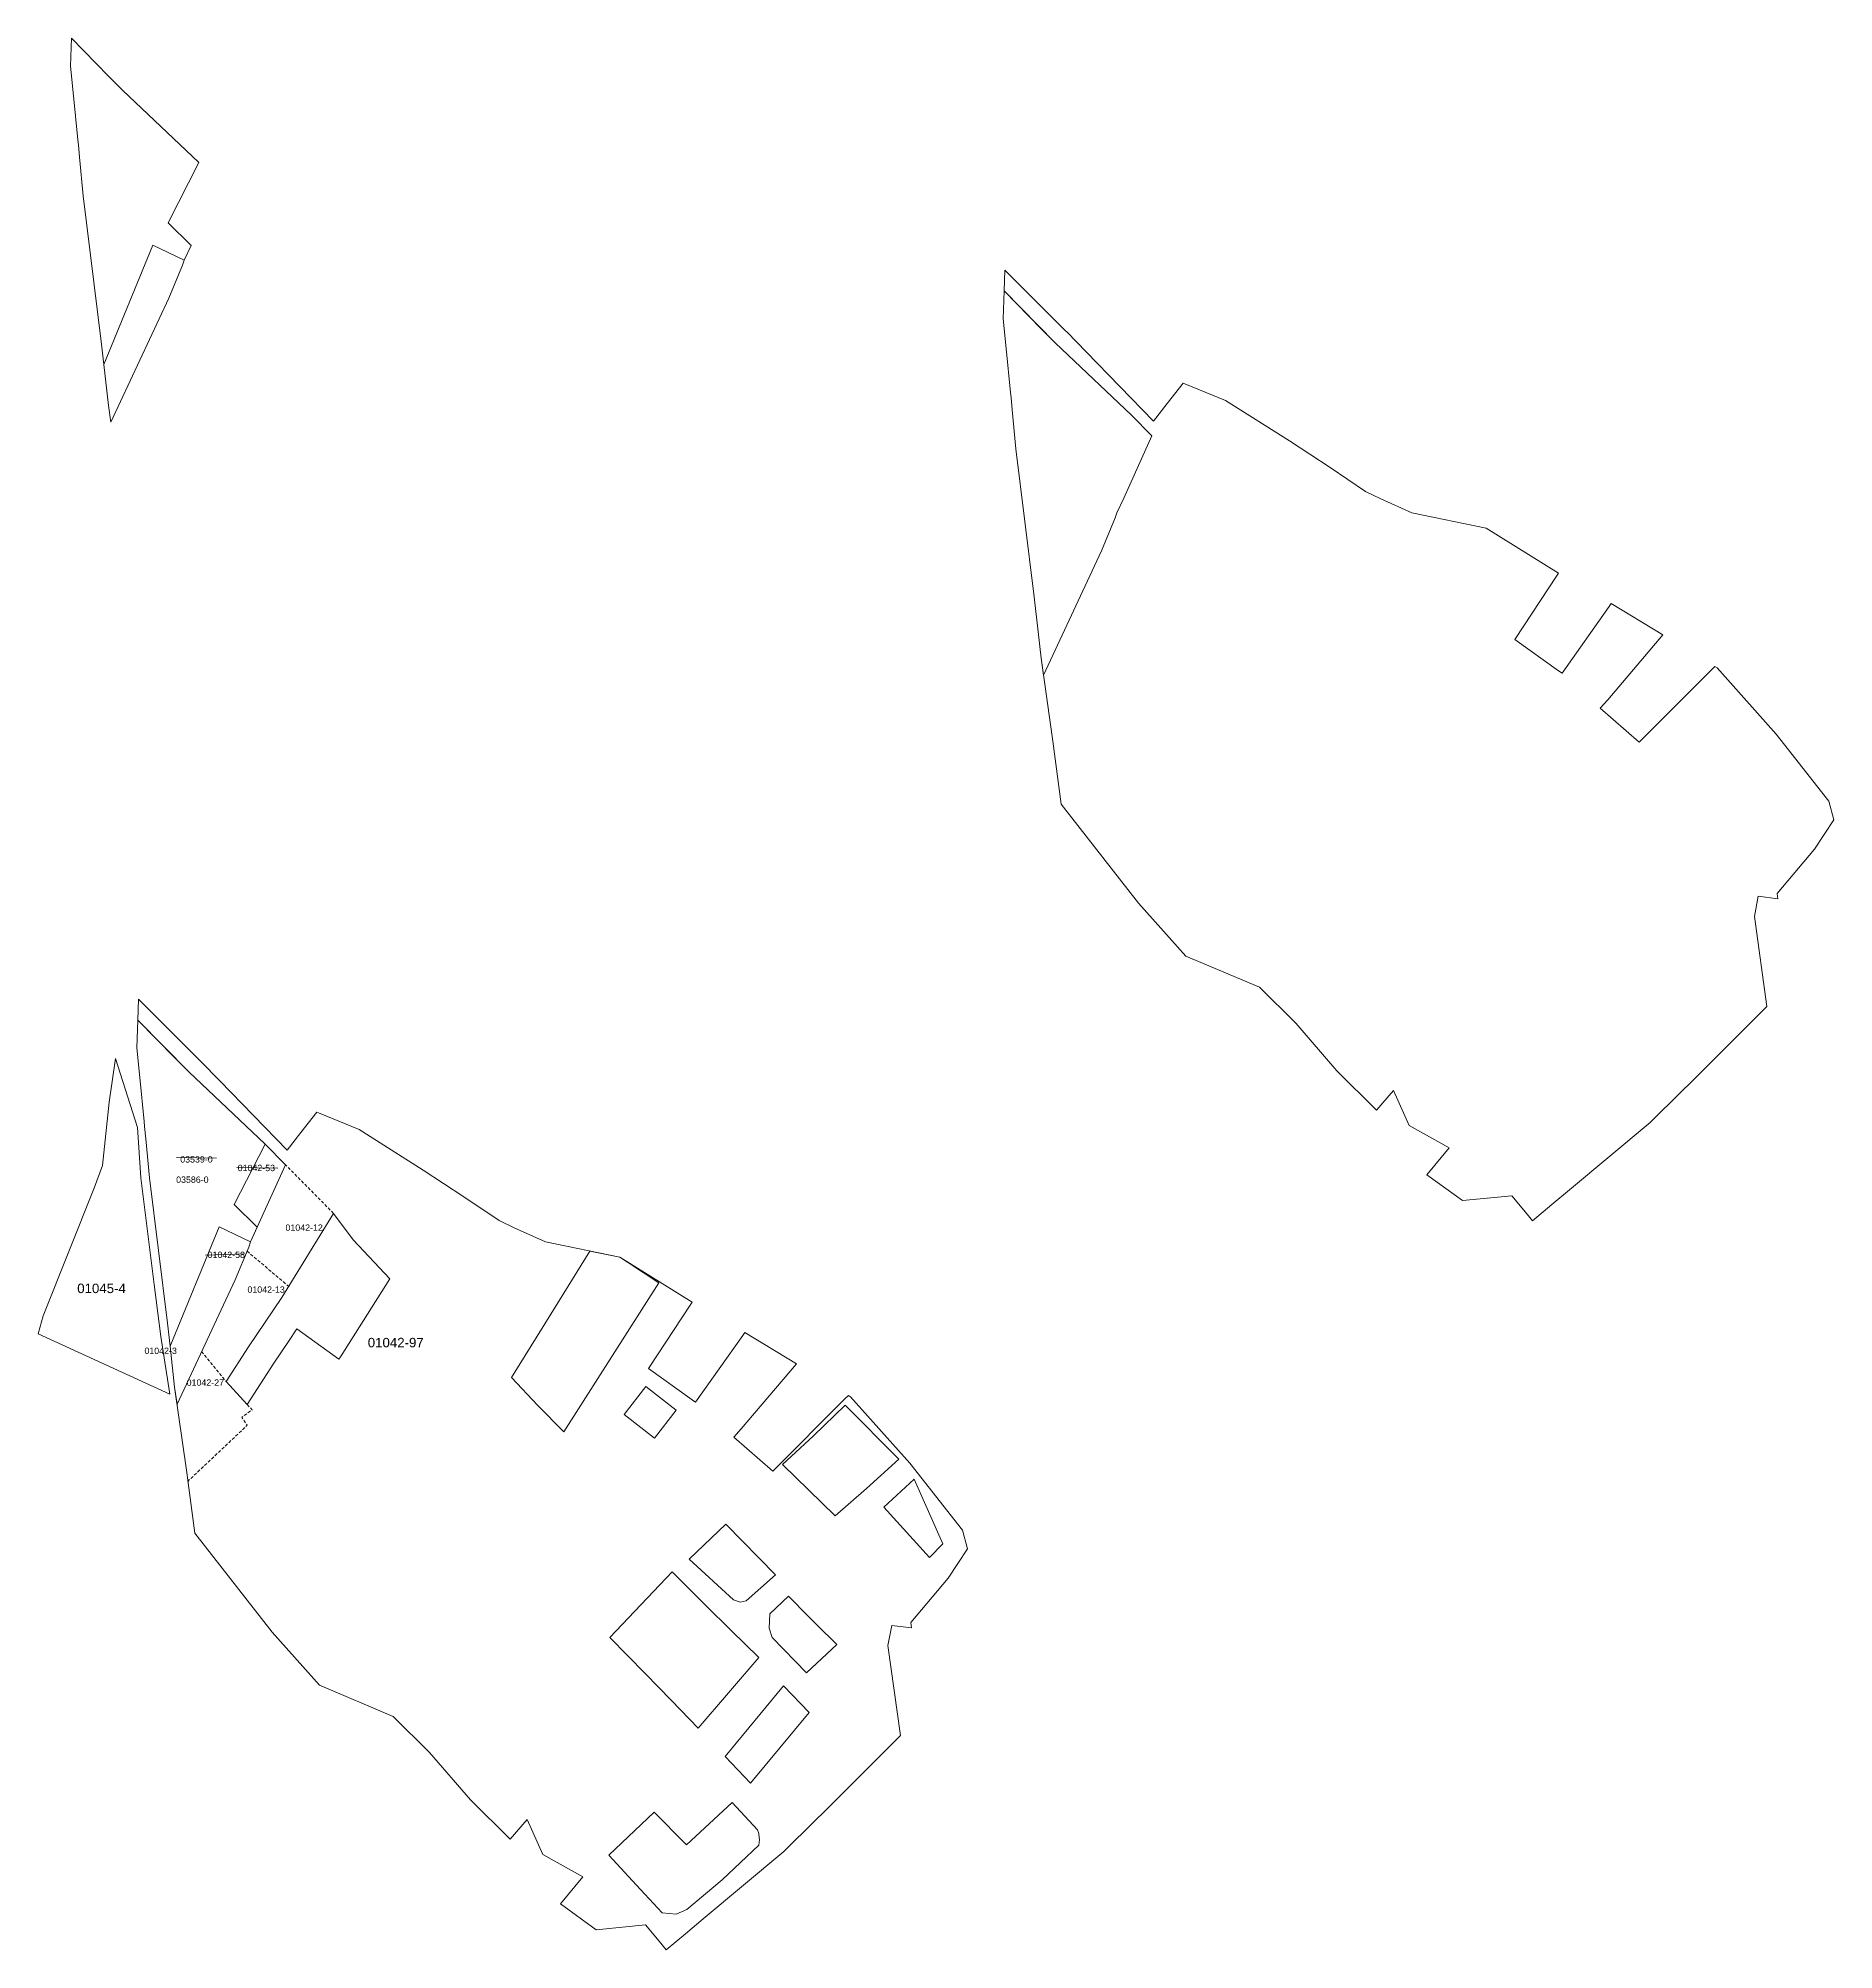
# Model space of a CAD drawing. Header units: metres. Extents: x 7512607 to 7513175, y 4691259 to 4691864.
import ezdxf

# ---------------------------------------------------------------- set-up
doc = ezdxf.new("R2010")
doc.units = ezdxf.units.M
doc.linetypes.add('DASHED', pattern=[0.75, 0.5, -0.25])
for name, color, linetype, lineweight in [('mungese nr', 7, 'Continuous', 0), ('mungese parc', 7, 'Continuous', 0), ('Nr Parceles Baze', 7, 'Continuous', 0), ('Parc-Re', 1, 'Continuous', 0), ('Parcela Baze', 7, 'Continuous', 0)]:
    doc.layers.add(name, color=color, linetype=linetype, lineweight=lineweight)
doc.styles.get("Standard").update_dxf_attribs({"font": 'arial.ttf'})

msp = doc.modelspace()

# ---------------------------------------------------------------- linework, layer by layer
at = {"layer": 'mungese parc', "flags": 128}
for points in [[(7512685.08, 4691507.55), (7512678.63, 4691514.07)], [(7512685.08, 4691507.55), (7512676.18, 4691487.81), (7512674.03, 4691483.18), (7512673.52, 4691481.53), (7512669.16, 4691471.12), (7512650.79, 4691431.87)]]:
    msp.add_lwpolyline(points, dxfattribs=at)
at = {"layer": 'mungese parc', "color": 8, "linetype": 'DASHED', "ltscale": 2, "flags": 128}
for points in [[(7512700.33, 4691492.16), (7512685.08, 4691507.55)], [(7512672.91, 4691480.29), (7512686.12, 4691469.07)], [(7512658.57, 4691448.5), (7512666.31, 4691439.05)], [(7512672.94, 4691431.68), (7512674.61, 4691430.08), (7512671.29, 4691427.7), (7512672.98, 4691425.14), (7512654.21, 4691407.42)]]:
    msp.add_lwpolyline(points, dxfattribs=at)
at = {"layer": 'Parc-Re', "flags": 128}
msp.add_lwpolyline([(7512674.03, 4691483.18), (7512673.52, 4691481.53), (7512669.16, 4691471.12), (7512650.79, 4691431.87), (7512650.04, 4691437.18), (7512648.59, 4691450.14), (7512647.77, 4691457.46), (7512642.07, 4691503.45), (7512640.92, 4691515.75), (7512640.55, 4691519.66), (7512640.4, 4691521.2), (7512639.01, 4691535.15), (7512638.07, 4691544.55), (7512638.39, 4691553.33), (7512650.13, 4691541.36), (7512654.5, 4691536.9), (7512678.63, 4691514.07), (7512685.08, 4691507.55), (7512676.18, 4691487.81)], close=True, dxfattribs=at)
for points in [[(7512650.6, 4691509.81), (7512663.26, 4691509.67)], [(7512669.67, 4691506.69), (7512682.73, 4691506.5)], [(7512659.75, 4691478.96), (7512672.13, 4691479.35)]]:
    msp.add_lwpolyline(points, dxfattribs=at)
at = {"layer": 'Parcela Baze', "flags": 128}
for points in [[(7512626.81, 4691767.97), (7512621.11, 4691813.96), (7512619.95, 4691826.26), (7512619.59, 4691830.17), (7512619.44, 4691831.71), (7512618.05, 4691845.66), (7512617.11, 4691855.06), (7512617.43, 4691863.84), (7512629.17, 4691851.87), (7512633.54, 4691847.41), (7512657.67, 4691824.58), (7512647.95, 4691805.47), (7512655.22, 4691798.32), (7512653.07, 4691793.69), (7512643.18, 4691798.41), (7512627.63, 4691760.65), (7512626.81, 4691767.97)], [(7512921.79, 4691688.04), (7512916.09, 4691734.02), (7512914.93, 4691746.32), (7512914.57, 4691750.23), (7512914.42, 4691751.77), (7512913.03, 4691765.73), (7512912.09, 4691775.12), (7512912.41, 4691783.91), (7512924.15, 4691771.94), (7512928.52, 4691767.47), (7512952.65, 4691744.64)], [(7512952.65, 4691744.64), (7512952.65, 4691744.64), (7512959.1, 4691738.13), (7512950.2, 4691718.38)], [(7512950.2, 4691718.38), (7512948.05, 4691713.75)], [(7512948.05, 4691713.75), (7512947.54, 4691712.11), (7512943.18, 4691701.7), (7512924.81, 4691662.45), (7512924.06, 4691667.76), (7512922.61, 4691680.72)], [(7512922.61, 4691680.72), (7512922.61, 4691680.72), (7512921.79, 4691688.04)], [(7512647.77, 4691457.46), (7512642.07, 4691503.45), (7512640.92, 4691515.75), (7512640.55, 4691519.66), (7512640.4, 4691521.2), (7512639.01, 4691535.15), (7512638.07, 4691544.55), (7512638.39, 4691553.33), (7512650.13, 4691541.36), (7512654.5, 4691536.9), (7512678.63, 4691514.07), (7512668.91, 4691494.96), (7512676.18, 4691487.81), (7512674.03, 4691483.18), (7512664.14, 4691487.9), (7512648.59, 4691450.14), (7512647.77, 4691457.46)], [(7512629.29, 4691527.39), (7512631.31, 4691541.11), (7512638.25, 4691519.31), (7512639.39, 4691503.43), (7512643.61, 4691469.68), (7512645.63, 4691453.24), (7512648.54, 4691435.02), (7512606.9, 4691454.03), (7512608.42, 4691459.79), (7512624.67, 4691500.47), (7512627.27, 4691507.35), (7512629.29, 4691527.39)]]:
    msp.add_lwpolyline(points, dxfattribs=at)
for points in [[(7512643.18, 4691798.41), (7512653.07, 4691793.69), (7512652.56, 4691792.04), (7512648.2, 4691781.64), (7512629.83, 4691742.39), (7512629.08, 4691747.7), (7512627.63, 4691760.65)], [(7512678.63, 4691514.07), (7512685.08, 4691507.55), (7512676.18, 4691487.81), (7512668.91, 4691494.96)], [(7512664.14, 4691487.9), (7512674.03, 4691483.18), (7512673.52, 4691481.53), (7512669.16, 4691471.12), (7512650.79, 4691431.87), (7512650.04, 4691437.18), (7512648.59, 4691450.14)]]:
    msp.add_lwpolyline(points, close=True, dxfattribs=at)
at = {"layer": 'Parcela Baze'}
for points in [[(7512952.65, 4691744.64), (7512928.52, 4691767.47), (7512912.41, 4691783.91), (7512912.64, 4691790.5), (7512914.29, 4691788.85), (7512931.74, 4691771.45), (7512932.28, 4691770.9), (7512938.34, 4691764.68), (7512959.67, 4691742.77), (7512963.99, 4691748.3), (7512969.06, 4691754.76), (7512969.56, 4691754.56), (7512982.43, 4691749.3), (7513002.69, 4691736.47), (7513015.49, 4691728.03), (7513026.65, 4691720.49), (7513031.49, 4691718.17), (7513041.36, 4691713.72), (7513064.83, 4691708.86), (7513087.72, 4691694.68), (7513087.27, 4691694), (7513073.91, 4691673.69), (7513087.73, 4691663.82), (7513088.84, 4691663.03), (7513103.76, 4691684.14), (7513104.4, 4691685.05), (7513120.69, 4691675.2), (7513103.29, 4691654.56), (7513100.88, 4691651.94), (7513113.28, 4691641.25), (7513136.18, 4691664.22), (7513137.14, 4691665.19), (7513137.85, 4691664.71), (7513156.58, 4691643.78), (7513173.21, 4691622.51), (7513174.78, 4691616.69), (7513168.69, 4691607.39), (7513156.91, 4691593.34), (7513157.07, 4691591.64), (7513150.87, 4691592.45), (7513149.67, 4691586.05), (7513153.65, 4691557.59), (7513142.45, 4691546.44), (7513131.24, 4691535.28), (7513118.48, 4691522.7), (7513116.69, 4691520.94), (7513091.17, 4691499.63), (7513085.61, 4691494.93), (7513079.54, 4691489.85), (7513077.78, 4691491.96), (7513072.95, 4691497.72), (7513057.4, 4691496.2), (7513046.08, 4691504.34), (7513053.14, 4691512.92), (7513040.53, 4691519.98), (7513035.52, 4691531.01), (7513030.17, 4691524.87), (7513017.61, 4691537.3), (7513004.67, 4691552.29), (7512993.15, 4691563.67), (7512969.88, 4691573.55), (7512954.91, 4691590.25), (7512930.4, 4691621.62), (7512927.77, 4691641.5), (7512924.06, 4691667.76), (7512922.61, 4691680.72)], [(7512948.05, 4691713.75), (7512950.2, 4691718.38)]]:
    msp.add_lwpolyline(points, dxfattribs=at)
for points in [[(7512689.97, 4691517.72), (7512695.04, 4691524.18), (7512695.54, 4691523.98), (7512708.41, 4691518.72), (7512728.67, 4691505.89), (7512741.47, 4691497.45), (7512752.63, 4691489.91), (7512757.47, 4691487.59), (7512767.34, 4691483.14), (7512790.81, 4691478.28), (7512813.7, 4691464.1), (7512813.25, 4691463.42), (7512799.89, 4691443.11), (7512813.71, 4691433.25), (7512814.82, 4691432.45), (7512829.74, 4691453.57), (7512830.38, 4691454.47), (7512846.67, 4691444.62), (7512829.27, 4691423.98), (7512826.86, 4691421.36), (7512839.26, 4691410.67), (7512862.16, 4691433.65), (7512863.12, 4691434.61), (7512863.83, 4691434.13), (7512882.56, 4691413.2), (7512899.19, 4691391.93), (7512900.76, 4691386.11), (7512894.67, 4691376.81), (7512882.89, 4691362.76), (7512883.05, 4691361.06), (7512876.85, 4691361.88), (7512875.65, 4691355.47), (7512879.63, 4691327.02), (7512868.43, 4691315.86), (7512857.22, 4691304.71), (7512844.46, 4691292.12), (7512842.67, 4691290.36), (7512817.15, 4691269.05), (7512811.59, 4691264.35), (7512805.52, 4691259.27), (7512803.76, 4691261.38), (7512798.93, 4691267.14), (7512783.38, 4691265.62), (7512772.06, 4691273.76), (7512779.12, 4691282.34), (7512766.51, 4691289.4), (7512761.5, 4691300.43), (7512756.15, 4691294.29), (7512743.59, 4691306.72), (7512730.65, 4691321.71), (7512719.13, 4691333.09), (7512695.87, 4691342.97), (7512680.89, 4691359.67), (7512656.38, 4691391.04), (7512653.75, 4691410.92), (7512650.04, 4691437.18), (7512648.59, 4691450.14), (7512664.14, 4691487.9), (7512674.03, 4691483.18), (7512676.18, 4691487.81), (7512668.91, 4691494.96), (7512678.63, 4691514.07), (7512654.5, 4691536.9), (7512638.39, 4691553.33), (7512638.62, 4691559.93), (7512640.27, 4691558.27), (7512657.72, 4691540.87), (7512658.26, 4691540.33), (7512664.32, 4691534.1), (7512685.65, 4691512.2), (7512689.97, 4691517.72)], [(7512683.98, 4691465.59), (7512673.41, 4691449.93), (7512666.31, 4691439.05), (7512672.94, 4691431.68), (7512681.38, 4691444.78), (7512686.04, 4691451.65), (7512688.7, 4691455.68), (7512702.02, 4691446.06), (7512702.71, 4691447.07), (7512718.15, 4691471.44), (7512706.55, 4691483.76), (7512700.33, 4691492.16), (7512683.98, 4691465.59)], [(7512790.81, 4691478.28), (7512781.38, 4691480.24), (7512781.37, 4691480.23), (7512768.99, 4691460.3), (7512756.53, 4691440.26), (7512764.91, 4691431.44), (7512773.1, 4691423.07), (7512803.13, 4691470.21), (7512793.24, 4691476.78), (7512790.81, 4691478.28)], [(7512801.85, 4691421.08), (7512808.65, 4691429.89), (7512799.02, 4691437.41), (7512792.22, 4691428.59), (7512801.85, 4691421.08)], [(7512879.09, 4691414.44), (7512862.07, 4691431.49), (7512852.08, 4691421.83), (7512842.33, 4691412.8), (7512858.9, 4691396.49), (7512868.86, 4691405.16), (7512879.09, 4691414.44)], [(7512893.03, 4691387.67), (7512883.94, 4691408.14), (7512874.32, 4691399.26), (7512888.8, 4691383.35), (7512893.03, 4691387.67)], [(7512840.08, 4691377.83), (7512824.33, 4691393.84), (7512812.76, 4691382.85), (7512826.83, 4691369.93), (7512828.94, 4691369.23), (7512830.84, 4691369.58), (7512840.08, 4691377.83)], [(7512834.78, 4691351.74), (7512826.03, 4691360.21), (7512817.95, 4691368.27), (7512807.35, 4691378.77), (7512787.69, 4691358.07), (7512798.84, 4691346.66), (7512807.16, 4691338.08), (7512815.6, 4691329.38), (7512834.78, 4691351.74)], [(7512859.43, 4691355.77), (7512853.2, 4691362), (7512850.51, 4691364.66), (7512844.17, 4691371.15), (7512838.28, 4691365.55), (7512838.09, 4691361.03), (7512838.98, 4691358.01), (7512849.84, 4691346.9), (7512859.43, 4691355.77)], [(7512842.59, 4691342.77), (7512824.13, 4691320.35), (7512832.13, 4691311.97), (7512850.71, 4691334.34), (7512842.59, 4691342.77)], [(7512811.47, 4691292.86), (7512801.7, 4691302.78), (7512787.38, 4691289.17), (7512797.42, 4691278.33), (7512804.27, 4691270.93), (7512808.71, 4691270.58), (7512812.01, 4691272.01), (7512823.18, 4691281.44), (7512834.76, 4691292.34), (7512834.98, 4691294.09), (7512834.8, 4691295.83), (7512834.78, 4691296.09), (7512834.4, 4691297.25), (7512826.33, 4691305.88), (7512811.93, 4691292.41), (7512811.47, 4691292.86)]]:
    msp.add_lwpolyline(points, close=True, dxfattribs=at)

# ---------------------------------------------------------------- texts
at = {"layer": 'mungese nr'}
for s, p in [('01042-53', (7512669.99, 4691505.53)), ('01042-58', (7512660.47, 4691478.06))]:
    msp.add_text(s, height=2, dxfattribs=at).set_placement(p)
at = {"layer": 'mungese parc', "color": 8}
for s, p in [('01042-12', (7512685.1, 4691486.66)), ('01042-13', (7512673.07, 4691467.07)), ('01042-3', (7512640.49, 4691447.71)), ('01042-27', (7512653.85, 4691437.65))]:
    msp.add_text(s, height=2, dxfattribs=at).set_placement(p)
at = {"layer": 'Nr Parceles Baze'}
for s, height, p in [('03539-0', 2, (7512651.82, 4691508.25)), ('01045-4', 3, (7512619.23, 4691466.96)), ('01042-97', 3, (7512711.12, 4691449.81))]:
    msp.add_text(s, height=height, dxfattribs=at).set_placement(p)
at = {"layer": 'Parc-Re'}
msp.add_text('03586-0', height=2, dxfattribs=at).set_placement((7512650.52, 4691501.84))

doc.saveas('drawing.dxf')
